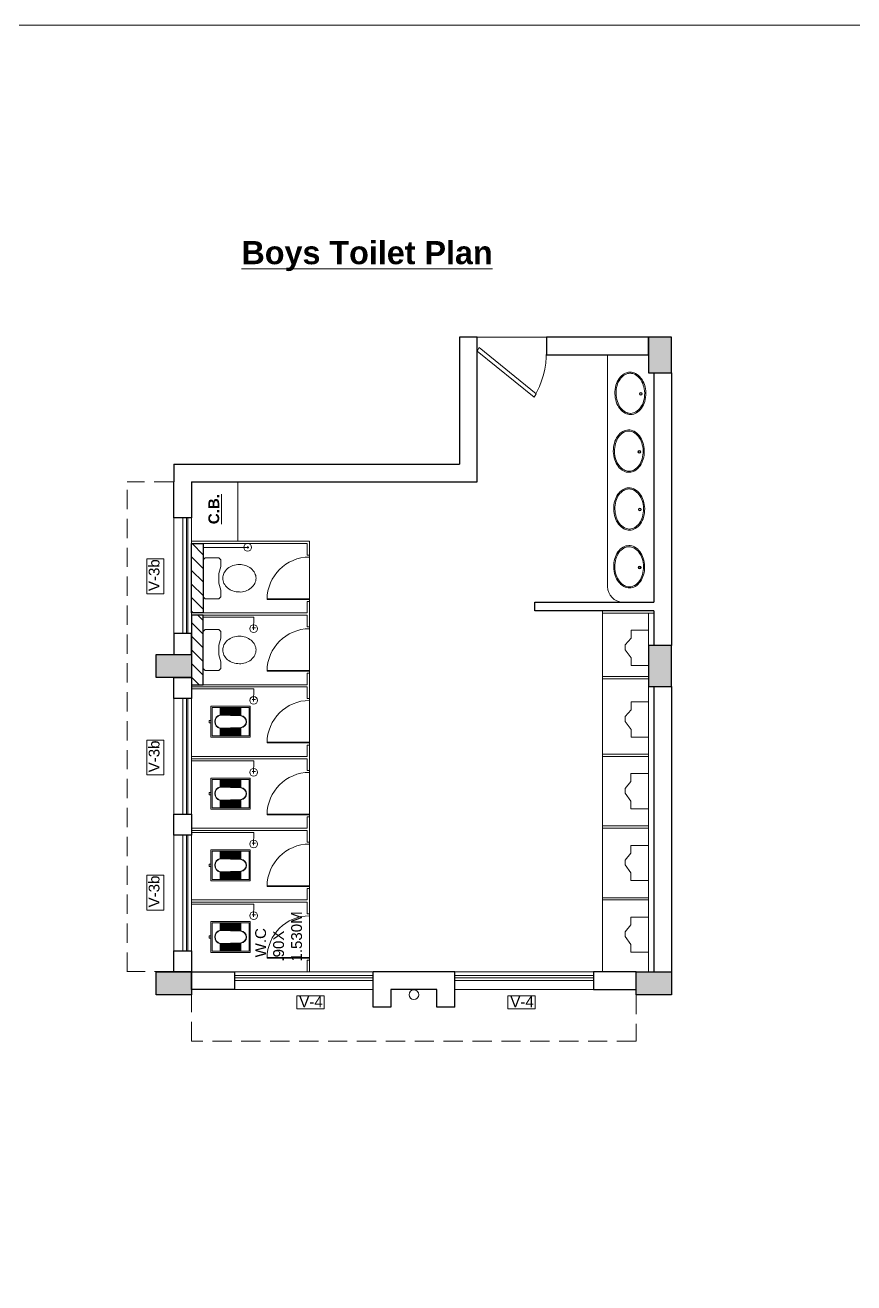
# Model space of a CAD drawing. Header units: millimetres. Extents: x 2733 to 5909, y 1038 to 2089.
# Drawn here: x 2916.86 to 2927.62, y 1054.54 to 1070.86 of the extents above; entities that cross this region are included whole.
import ezdxf

# ---------------------------------------------------------------- set-up
doc = ezdxf.new("R2010")
doc.units = ezdxf.units.MM
doc.linetypes.add('CENTER2', pattern=[1.125, 0.75, -0.125, 0.125, -0.125])
doc.linetypes.add('DASHED2', pattern=[0.375, 0.25, -0.125])
doc.layers.get('0').update_dxf_attribs({"lineweight": 20})
for name, color, linetype, lineweight in [('COL HATCH', 253, 'Continuous', 13), ('Column', 251, 'Continuous', 30), ('CUBICAL TOILET', 5, 'Continuous', 15), ('Door', 54, 'Continuous', 18), ('Fixture', 44, 'Continuous', 13), ('Furniture', 13, 'Continuous', 13), ('Hatch', 43, 'Continuous', 13), ('PROJ.', 30, 'DASHED2', 15), ('RD', 7, 'Continuous', 18), ('TEXT', 7, 'Continuous', 15), ('Tiles', 91, 'Continuous', 9), ('Ventilator', 200, 'Continuous', 18), ('Wall', 7, 'Continuous', 30), ('Window-Wall', 7, 'Continuous', 18)]:
    doc.layers.add(name, color=color, linetype=linetype, lineweight=lineweight)
doc.styles.add('DIM', font='arial.ttf', dxfattribs={"height": 0.5})
doc.styles.add('L120', font='arial.ttf', dxfattribs={"height": 0.6})
doc.styles.get("Standard").update_dxf_attribs({"font": 'arial.ttf', "height": 0.2})

# ---------------------------------------------------------------- blocks, each defined once
blk = doc.blocks.new('C3')
at = {"layer": 'COL HATCH'}
h = blk.add_hatch(color=256, dxfattribs=at)
h.dxf.hatch_style = 1
h.paths.add_polyline_path([(0.3, 0), (0, 0), (0, -0.53), (0.3, -0.53)])
at = {"layer": 'Column'}
for p, q in [((0, 0), (0, -0.53)), ((0.3, 0), (0, 0)), ((0.3, -0.53), (0.3, 0)), ((0, -0.53), (0.3, -0.53))]:
    blk.add_line(p, q, dxfattribs=at)
blk = doc.blocks.new('Urinal 1')
for p, q in [((0, 9), (9, 9)), ((0, 9), (0, -9)), ((9, 9), (9, 5)), ((12, 1), (9, 5)), ((12, -1.5), (12, 1)), ((9, -5), (12, -1.5)), ((9, -9), (9, -5)), ((0, -9), (9, -9))]:
    blk.add_line(p, q)
blk = doc.blocks.new('RSA BASIN 2')
for points in [[(10.67, -8.12, 0.12976), (9.97, -5.22, 0.106426), (7.61, -2.47, 0.084431), (4.27, -0.72, 0.073534), (0, 0, 0.073534), (-4.29, -0.55, 0.084431), (-7.7, -2.16, 0.106426), (-10.17, -4.82, 0.12976), (-10.98, -7.69, 0.12976), (-10.28, -10.59, 0.106426), (-7.92, -13.34, 0.084431), (-4.58, -15.09, 0.073534), (-0.31, -15.81, 0.073534), (3.98, -15.26, 0.084431), (7.39, -13.64, 0.106426), (9.85, -10.99, 0.12976)], [(10.08, -7.9, 0.119977), (9.45, -5.5, 0.106426), (7.25, -2.94, 0.084431), (4.08, -1.28, 0.073534), (-0.01, -0.59, 0.073534), (-4.13, -1.12, 0.084431), (-7.36, -2.65, 0.106426), (-9.66, -5.12, 0.12976), (-10.39, -7.7, 0.009633), (-10.39, -7.9, 0.119977), (-9.76, -10.31, 0.106426), (-7.57, -12.87, 0.084431), (-4.4, -14.53, 0.073534), (-0.3, -15.22, 0.073534), (3.82, -14.69, 0.084431), (7.05, -13.16, 0.106426), (9.35, -10.69, 0.12976), (10.08, -8.11, 0.009633)]]:
    blk.add_lwpolyline(points, format="xyb", close=True)
for radius in [0.7, 0.479]:
    blk.add_circle((-0.47, -2.53), radius)
blk = doc.blocks.new('CU')
at = {"layer": 'COL HATCH', "linetype": 'CENTER2'}
h = blk.add_hatch(color=256, dxfattribs=at)
h.dxf.hatch_style = 1
h.paths.add_polyline_path([(0, 0.035), (0, -0.265), (0.46, -0.265), (0.46, 0.035)])
at = {"layer": 'Column', "linetype": 'CENTER2'}
blk.add_lwpolyline([(0, 0.035), (0, -0.265), (0.46, -0.265), (0.46, 0.035), (0, 0.035)], dxfattribs=at)
blk = doc.blocks.new('nhf')
at = {"layer": 'Fixture'}
blk.add_circle((2408.419, -1429.855), 0.063, dxfattribs=at)
at = {"layer": 'Wall'}
for p, q in [((2407.889, -1429.557), (2408.949, -1429.557)), ((2407.889, -1430.017), (2407.889, -1429.557)), ((2408.949, -1430.017), (2408.949, -1429.557)), ((2408.119, -1430.017), (2408.119, -1429.787)), ((2408.119, -1429.787), (2408.719, -1429.787)), ((2408.719, -1429.787), (2408.719, -1430.017)), ((2407.889, -1430.017), (2408.119, -1430.017)), ((2408.719, -1430.017), (2408.949, -1430.017))]:
    blk.add_line(p, q, dxfattribs=at)
blk = doc.blocks.new('hbg')
at = {"layer": 'Door'}
for p, q in [((2819.633, 1058.459), (2819.633, 1058.279)), ((2819.633, 1058.279), (2818.733, 1058.279))]:
    blk.add_line(p, q, dxfattribs=at)
blk.add_lwpolyline([(2819.633, 1058.459), (2818.894, 1059.059), (2818.868, 1059.014), (2819.607, 1058.414)], close=True, dxfattribs=at)
blk.add_arc((2819.933, 1058.459), 1.199, 150, 180, dxfattribs=at)
blk = doc.blocks.new('GBGR')
at = {"layer": 'Ventilator', "ltscale": 0.02}
for p, q in [((2931.835, 1058.428), (2930.035, 1058.428)), ((2931.835, 1058.398), (2930.035, 1058.398))]:
    blk.add_line(p, q, dxfattribs=at)
at = {"layer": 'Window-Wall'}
for p, q in [((2930.035, 1058.35), (2930.035, 1058.58)), ((2930.035, 1058.58), (2931.835, 1058.58)), ((2931.835, 1058.465), (2930.035, 1058.465)), ((2931.835, 1058.58), (2931.835, 1058.35)), ((2931.835, 1058.35), (2930.035, 1058.35))]:
    blk.add_line(p, q, dxfattribs=at)
blk = doc.blocks.new('bf')
at = {"layer": 'Door', "lineweight": 15}
for p, q in [((2794.931, 1059.43), (2794.931, 1060.03)), ((2794.381, 1059.463), (2794.931, 1059.463)), ((2794.381, 1059.455), (2794.931, 1059.455))]:
    blk.add_line(p, q, dxfattribs=at)
blk.add_ellipse((2794.931, 1059.455), major_axis=(-0.389, 0.389), ratio=1, start_param=-0.785398, end_param=0.784775, dxfattribs=at)
blk = doc.blocks.new('RSA CL6')
for p, q in [((5.51, 3.48), (5.51, 7.28)), ((5.91, 3.47), (5.91, 7.28)), ((6.3, 3.46), (6.3, 7.28)), ((6.69, 3.45), (6.69, 7.28)), ((7.09, 3.44), (7.09, 7.28)), ((7.48, 3.43), (7.48, 7.28)), ((7.87, 3.42), (7.87, 7.28)), ((8.27, 3.41), (8.27, 7.28)), ((8.66, 3.4), (8.66, 7.28)), ((9.06, 3.39), (9.06, 7.28)), ((9.45, 3.38), (9.45, 7.28)), ((9.84, 3.37), (9.84, 7.28)), ((10.24, 3.36), (10.24, 7.28)), ((10.63, 3.35), (10.63, 7.28)), ((11.02, 3.34), (11.02, 7.28)), ((11.42, 3.33), (11.42, 7.28)), ((11.81, 3.32), (11.81, 7.28)), ((12.2, 3.31), (12.2, 7.28)), ((12.6, 3.31), (12.6, 7.28)), ((12.99, 3.3), (12.99, 7.28)), ((13.39, 3.29), (13.39, 7.28)), ((13.78, 3.28), (13.78, 7.28)), ((14.17, 3.27), (14.17, 7.28)), ((14.57, 3.26), (14.57, 7.28)), ((14.96, 3.25), (14.96, 7.28)), ((15.35, 3.24), (15.35, 7.28)), ((15.75, 3.23), (15.75, 7.28)), ((16.14, 3.22), (16.14, 7.28)), ((16.14, 7.28), (16.14, 3.22)), ((5.51, -7.28), (5.51, -3.47)), ((5.91, -7.28), (5.91, -3.45)), ((6.3, -7.28), (6.3, -3.44)), ((6.69, -7.28), (6.69, -3.43)), ((7.09, -7.28), (7.09, -3.42)), ((7.48, -7.28), (7.48, -3.41)), ((7.87, -7.28), (7.87, -3.4)), ((8.27, -7.28), (8.27, -3.39)), ((8.66, -7.28), (8.66, -3.38)), ((9.06, -7.28), (9.06, -3.37)), ((9.45, -7.28), (9.45, -3.36)), ((9.84, -7.28), (9.84, -3.34)), ((10.24, -7.28), (10.24, -3.33)), ((10.63, -7.28), (10.63, -3.32)), ((11.02, -7.28), (11.02, -3.31)), ((11.42, -7.28), (11.42, -3.3)), ((11.81, -7.28), (11.81, -3.29)), ((12.2, -7.28), (12.2, -3.28)), ((12.6, -7.28), (12.6, -3.27)), ((12.99, -7.28), (12.99, -3.26)), ((13.39, -7.28), (13.39, -3.24)), ((13.78, -7.28), (13.78, -3.23)), ((14.17, -7.28), (14.17, -3.22)), ((14.57, -7.28), (14.57, -3.21)), ((14.96, -7.28), (14.96, -3.2)), ((15.35, -7.28), (15.35, -3.19)), ((15.75, -7.28), (15.75, -3.18)), ((16.14, -3.17), (16.14, -7.28)), ((16.14, -7.28), (16.14, -3.17))]:
    blk.add_line(p, q)
for points in [[(0.79, 7.87), (20.87, 7.87), (20.87, -7.87), (0.79, -7.87)], [(1.38, 7.28), (20.28, 7.28), (20.28, -7.28), (1.38, -7.28)]]:
    blk.add_lwpolyline(points, close=True)
blk.add_lwpolyline([(0.79, -0.59), (0, -0.59), (0, 0.59), (0.79, 0.59)])
for points in [[(5.51, 3.48), (16.14, 3.22, -0.899983), (16.14, -3.17), (5.54, -3.47, -0.799392)], [(5.53, 3.28), (16.13, 3.02, -0.897689), (16.12, -2.97), (5.56, -3.27, -0.793494), (5.53, 3.28)]]:
    blk.add_lwpolyline(points, format="xyb", close=True)
blk = doc.blocks.new('ujtg')
at = {"layer": 'CUBICAL TOILET'}
for p, q in [((2749.159, 1059.66), (2749.159, 1059.33)), ((2749.159, 1059.66), (2749.189, 1059.66)), ((2749.189, 1059.66), (2749.189, 1059.51)), ((2749.189, 1059.51), (2750.689, 1059.51)), ((2749.189, 1059.48), (2750.689, 1059.48)), ((2749.189, 1059.33), (2749.189, 1059.48)), ((2749.159, 1059.33), (2749.189, 1059.33))]:
    blk.add_line(p, q, dxfattribs=at)
blk = doc.blocks.new('ENGLISH SHEET')
at = {"layer": 'Fixture'}
for p, q in [((4663.798, 251.204), (4663.773, 251.179)), ((4663.773, 251.179), (4663.773, 250.696)), ((4663.976, 251.204), (4663.798, 251.204)), ((4664.002, 251.179), (4663.976, 251.204)), ((4663.976, 251.001), (4664.002, 251.09)), ((4664.002, 251.09), (4664.002, 251.179)), ((4663.976, 250.874), (4663.976, 251.001)), ((4663.976, 251.001), (4663.976, 250.874)), ((4664.002, 250.785), (4663.976, 250.874)), ((4664.002, 250.696), (4664.002, 250.785)), ((4663.773, 250.696), (4663.798, 250.67)), ((4663.798, 250.67), (4663.976, 250.67)), ((4663.976, 250.67), (4664.002, 250.696))]:
    blk.add_line(p, q, dxfattribs=at)
blk.add_lwpolyline([(4664.459, 250.937, 0.117036), (4664.443, 251.003, 0.104338), (4664.396, 251.063, 0.09029), (4664.321, 251.105, 0.09898), (4664.243, 251.115, 0.08237), (4664.159, 251.101, 0.09029), (4664.09, 251.063, 0.104338), (4664.043, 251.003, 0.117036), (4664.027, 250.937, 0.117036), (4664.043, 250.871, 0.104338), (4664.09, 250.811, 0.09029), (4664.159, 250.773, 0.08237), (4664.243, 250.759, 0.08237), (4664.327, 250.773, 0.09029), (4664.396, 250.811, 0.104338), (4664.443, 250.871, 0.117036)], format="xyb", close=True, dxfattribs=at)
blk = doc.blocks.new('JHGN')
at = {"layer": 'Hatch', "ltscale": 0.05}
h = blk.add_hatch(dxfattribs=at)
h.set_pattern_fill('ANSI31', color=256, angle=630, style=0)
h.set_pattern_definition([(315, (3502.61588, 6612.75207), (0.0883883476, 0.0883883476), [])])
h.paths.add_polyline_path([(2736.718, 1092.978), (2736.718, 1093.878), (2736.568, 1093.878), (2736.568, 1092.978)])
h = blk.add_hatch(dxfattribs=at)
h.set_pattern_fill('ANSI31', color=256, angle=630, style=0)
h.set_pattern_definition([(315, (3502.61588, 6612.78207), (0.0883883476, 0.0883883476), [])])
h.paths.add_polyline_path([(2736.718, 1092.948), (2736.718, 1092.048), (2736.568, 1092.048), (2736.568, 1092.948)])
at = {"layer": 'CUBICAL TOILET'}
for p, q in [((2738.098, 1093.908), (2736.568, 1093.908)), ((2738.068, 1093.878), (2736.568, 1093.878)), ((2738.068, 1093.728), (2738.068, 1093.878)), ((2738.098, 1093.908), (2738.098, 1093.728)), ((2738.098, 1093.728), (2738.068, 1093.728)), ((2738.068, 1088.475), (2738.068, 1088.325)), ((2738.098, 1088.475), (2738.068, 1088.475)), ((2738.098, 1088.475), (2738.098, 1088.325))]:
    blk.add_line(p, q, dxfattribs=at)
at = {"layer": 'Fixture'}
for p, q in [((2737.296, 1093.814), (2737.296, 1093.846)), ((2736.718, 1093.829), (2737.296, 1093.829)), ((2737.312, 1093.829), (2737.262, 1093.829))]:
    blk.add_line(p, q, dxfattribs=at)
at = {"layer": 'Fixture', "ltscale": 0.05}
for p, q in [((2737.374, 1092.924), (2736.718, 1092.924)), ((2737.373, 1092.758), (2737.374, 1092.924)), ((2737.356, 1092.785), (2737.396, 1092.785)), ((2737.374, 1091.994), (2736.568, 1091.994)), ((2737.373, 1091.828), (2737.374, 1091.994)), ((2737.356, 1091.855), (2737.396, 1091.855)), ((2737.374, 1091.061), (2736.568, 1091.061)), ((2737.356, 1090.922), (2737.396, 1090.922)), ((2737.373, 1090.895), (2737.374, 1091.061)), ((2737.374, 1090.131), (2736.568, 1090.131)), ((2737.373, 1089.965), (2737.374, 1090.131)), ((2737.356, 1089.992), (2737.396, 1089.992)), ((2737.374, 1089.201), (2736.568, 1089.201)), ((2737.373, 1089.035), (2737.374, 1089.201)), ((2737.356, 1089.062), (2737.396, 1089.062))]:
    blk.add_line(p, q, dxfattribs=at)
at = {"layer": 'Fixture'}
blk.add_circle((2737.296, 1093.829), 0.05, dxfattribs=at)
at = {"layer": 'Fixture', "ltscale": 0.05}
for centre in [(2737.373, 1092.774), (2737.373, 1091.844), (2737.373, 1090.911), (2737.373, 1089.981), (2737.373, 1089.051)]:
    blk.add_circle(centre, 0.05, dxfattribs=at)
at = {"layer": 'Wall'}
for points in [[(2736.718, 1092.978), (2736.568, 1092.978), (2736.568, 1093.878), (2736.718, 1093.878)], [(2736.718, 1092.948), (2736.568, 1092.948), (2736.568, 1092.048), (2736.718, 1092.048)]]:
    blk.add_lwpolyline(points, close=True, dxfattribs=at)
at = {"layer": 'Door', "lineweight": 15}
for p in [(-56.833, 33.698), (-56.833, 32.768), (-56.833, 31.838), (-56.833, 30.905), (-56.833, 29.975), (-56.833, 29.045)]:
    blk.add_blockref('bf', p, dxfattribs=at)
at = {"layer": 'Fixture', "xscale": -1, "rotation": 180.0029870638235}
for p in [(-1927.068, 1344.122), (-1927.068, 1343.192)]:
    blk.add_blockref('ENGLISH SHEET', p, dxfattribs=at)
at = {"layer": 'Fixture', "extrusion": (0, 0, -1), "xscale": 0.0253999999957415, "yscale": 0.0253999999957415, "zscale": -0.0253999999957415, "rotation": 180.0029870639996}
for p in [(-2736.798, 1091.568), (-2736.798, 1090.635), (-2736.798, 1089.705), (-2736.798, 1088.775)]:
    blk.add_blockref('RSA CL6', p, dxfattribs=at)
at = {"layer": 'Tiles', "lineweight": 15, "xscale": -1}
for p in [(5487.257, 33.468), (5487.257, 32.538), (5487.257, 31.605), (5487.257, 30.675), (5487.257, 29.745)]:
    blk.add_blockref('ujtg', p, dxfattribs=at)
blk = doc.blocks.new('VENTILATOR')
at = {"layer": 'Ventilator', "ltscale": 0.02}
for p, q in [((-0.18, -1.5), (-0.18, 0)), ((-0.165, 0), (-0.165, -1.5))]:
    blk.add_line(p, q, dxfattribs=at)
at = {"layer": 'Window-Wall'}
for p, q in [((-0.23, 0), (0, 0)), ((-0.23, -1.5), (-0.23, 0)), ((-0.115, 0), (-0.115, -1.5)), ((0, 0), (0, -1.5)), ((-0.23, -1.5), (0, -1.5))]:
    blk.add_line(p, q, dxfattribs=at)
blk = doc.blocks.new('tr')
at = {"layer": 'RD', "linetype": 'Continuous', "ltscale": 0.2}
blk.add_lwpolyline([(2442.717, -1429.363), (2442.265, -1429.363), (2442.265, -1429.139), (2442.717, -1429.139)], close=True, dxfattribs=at)
at = {"layer": 'RD', "linetype": 'Continuous', "ltscale": 0.2, "insert": (2442.299, -1429.165), "char_height": 0.14, "attachment_point": 1}
blk.add_mtext_dynamic_manual_height_columns('V-3b', width=0.06654, gutter_width=1.766, heights=[0], dxfattribs=at)
blk = doc.blocks.new('HY')
at = {"layer": 'RD', "linetype": 'Continuous', "ltscale": 0.2}
blk.add_lwpolyline([(2931.176, 1058.098), (2930.82, 1058.098), (2930.82, 1058.266), (2931.176, 1058.266)], close=True, dxfattribs=at)
at = {"layer": 'RD', "lineweight": 15}
blk.add_text('V-4', height=0.14, dxfattribs=at).set_placement((2930.852, 1058.119))

msp = doc.modelspace()

# ---------------------------------------------------------------- linework, layer by layer
at = {"lineweight": 15}
msp.add_lwpolyline([(2938.3735, 1070.8574), (2828.4272, 1070.8574), (2828.4272, 1038.2298), (2938.3735, 1038.2298)], close=True, dxfattribs=at)
at = {"layer": 'Fixture'}
for p, q in [((2924.4205, 1063.5749), (2924.4205, 1066.5796)), ((2924.6204, 1063.3748), (2925.0231, 1063.3748)), ((2924.3539, 1063.2298), (2925.0242, 1063.2298)), ((2924.3542, 1058.5796), (2924.3542, 1063.2598)), ((2924.3542, 1063.2598), (2925.0231, 1063.2598)), ((2924.9542, 1060.7398), (2924.9542, 1063.2298)), ((2924.3539, 1062.4097), (2924.9539, 1062.4097)), ((2924.3539, 1062.3797), (2924.9539, 1062.3797)), ((2924.9542, 1058.5798), (2924.9542, 1062.3148)), ((2924.3539, 1061.3998), (2924.9539, 1061.3998)), ((2924.3539, 1061.3698), (2924.9539, 1061.3698)), ((2924.3535, 1060.4698), (2924.9535, 1060.4698)), ((2924.3535, 1060.4398), (2924.9535, 1060.4398)), ((2924.3532, 1059.5398), (2924.9532, 1059.5398)), ((2924.3532, 1059.5098), (2924.9532, 1059.5098))]:
    msp.add_line(p, q, dxfattribs=at)
msp.add_arc((2924.6205, 1063.5748), 0.2, 179.96287, 269.96287, dxfattribs=at)
at = {"layer": 'Furniture', "lineweight": 15}
msp.add_lwpolyline([(2919.0231, 1064.9326), (2919.0231, 1064.1626), (2919.6231, 1064.1626), (2919.6231, 1064.9326)], close=True, dxfattribs=at)
at = {"layer": 'PROJ.'}
for p, q in [((2918.186, 1058.5796), (2918.186, 1064.9326)), ((2918.786, 1064.9326), (2918.186, 1064.9326)), ((2918.7931, 1058.5811), (2918.1931, 1058.5811)), ((2919.0231, 1057.6797), (2919.0231, 1058.2797)), ((2924.7931, 1058.2797), (2924.7931, 1057.6797)), ((2924.7931, 1057.6797), (2919.0231, 1057.6797))]:
    msp.add_line(p, q, dxfattribs=at)
at = {"layer": 'Wall'}
for p, q in [((2924.9531, 1066.8096), (2923.6299, 1066.8096)), ((2923.6299, 1066.8096), (2923.6299, 1066.5796)), ((2924.9531, 1066.5796), (2924.9531, 1066.8096)), ((2923.6299, 1066.5796), (2924.9531, 1066.5796)), ((2925.0231, 1066.3496), (2925.0231, 1063.3748)), ((2925.2531, 1066.3496), (2925.2531, 1062.8096)), ((2918.7931, 1065.1626), (2918.7931, 1064.9326)), ((2918.7931, 1065.1626), (2922.4999, 1065.1626)), ((2919.0231, 1064.9326), (2922.7299, 1064.9326)), ((2925.0231, 1063.2598), (2925.0231, 1062.8096)), ((2925.0231, 1062.2796), (2925.0231, 1058.5796)), ((2925.2531, 1062.2796), (2925.2531, 1058.5796))]:
    msp.add_line(p, q, dxfattribs=at)
for points in [[(2922.7299, 1064.9326), (2922.7299, 1066.8096), (2922.4999, 1066.8096), (2922.4999, 1066.5796), (2922.4999, 1065.1626)], [(2919.0231, 1064.9326), (2919.0231, 1064.9326), (2919.0231, 1064.4666), (2918.7931, 1064.4666), (2918.7931, 1064.9326)], [(2925.0231, 1063.2598), (2923.4765, 1063.2598), (2923.4765, 1063.3748), (2925.0231, 1063.3748)]]:
    msp.add_lwpolyline(points, dxfattribs=at)
for points in [[(2918.7931, 1062.6946), (2919.0231, 1062.6946), (2919.0231, 1062.9666), (2918.7931, 1062.9666)], [(2918.7931, 1062.3947), (2919.0231, 1062.3947), (2919.0231, 1062.1227), (2918.7931, 1062.1227)], [(2918.7931, 1060.6227), (2919.0231, 1060.6227), (2919.0231, 1060.3517), (2918.7931, 1060.3517)], [(2918.7931, 1058.8517), (2919.0231, 1058.8517), (2919.0231, 1058.5797), (2918.7931, 1058.5797)]]:
    msp.add_lwpolyline(points, close=True, dxfattribs=at)
at = {"layer": 'Wall', "ltscale": 0.2}
for points in [[(2919.0231, 1058.5796), (2919.5781, 1058.5796), (2919.5781, 1058.3496), (2919.0231, 1058.3496)], [(2924.7931, 1058.5796), (2924.2381, 1058.5796), (2924.2381, 1058.3496), (2924.7931, 1058.3496)]]:
    msp.add_lwpolyline(points, close=True, dxfattribs=at)

# ---------------------------------------------------------------- block references
at = {"linetype": 'Continuous', "xscale": -1}
msp.add_blockref('nhf', (5330.3267, 2488.1366), dxfattribs=at)
at = {"layer": 'Column', "linetype": 'CENTER2', "rotation": 270}
msp.add_blockref('CU', (2925.2181, 1066.8096), dxfattribs=at)
msp.add_blockref('CU', (2925.2181, 1066.8096), dxfattribs=at)
msp.add_blockref('CU', (2925.2181, 1066.8096), dxfattribs=at)
msp.add_blockref('CU', (2925.2181, 1066.8096), dxfattribs=at)
at = {"layer": 'Column', "linetype": 'CENTER2', "xscale": -1}
for p in [(2919.0231, 1062.6596), (2919.0231, 1058.5446), (2925.2531, 1058.5446)]:
    msp.add_blockref('CU', p, dxfattribs=at)
at = {"layer": 'Column', "color": 5}
msp.add_blockref('C3', (2924.9531, 1062.8096), dxfattribs=at)
at = {"layer": 'Door', "lineweight": 15, "rotation": 180}
msp.add_blockref('hbg', (5742.363, 2125.0891), dxfattribs=at)
at = {"layer": 'Fixture', "extrusion": (0, 0, -1), "xscale": 0.02539999999498832, "yscale": 0.02539999999498832, "zscale": -0.02539999999591329, "rotation": 90}
for p in [(-2924.918, 1066.0859), (-2924.8978, 1065.336), (-2924.9032, 1064.5858), (-2924.9027, 1063.8361)]:
    msp.add_blockref('RSA BASIN 2', p, dxfattribs=at)
at = {"layer": 'Fixture', "xscale": 0.02539999999498832, "yscale": 0.02539999999498832, "zscale": 0.02539999999498832, "rotation": 180}
for p in [(2924.9542, 1062.7798), (2924.9542, 1061.8498), (2924.9539, 1060.9198), (2924.9535, 1059.9898), (2924.9532, 1059.0598)]:
    msp.add_blockref('Urinal 1', p, dxfattribs=at)
at = {"layer": 'RD', "linetype": 'Continuous', "rotation": 90}
for p in [(1489.3009, -1378.7826), (1489.3009, -1381.1336), (1489.3009, -1382.8857)]:
    msp.add_blockref('tr', p, dxfattribs=at)
at = {"layer": 'RD', "lineweight": 15}
for p in [(-10.4319, 0), (-7.6929, 0)]:
    msp.add_blockref('HY', p, dxfattribs=at)
at = {"layer": 'Tiles', "lineweight": 15}
msp.add_blockref('JHGN', (182.4549, -29.7453), dxfattribs=at)
at = {"layer": 'Ventilator', "lineweight": 15, "xscale": -1, "rotation": 180}
msp.add_blockref('GBGR', (-10.4565, 2116.9293), dxfattribs=at)
at = {"layer": 'Ventilator', "lineweight": 15, "rotation": 180}
msp.add_blockref('GBGR', (5854.2727, 2116.9293), dxfattribs=at)
at = {"layer": 'Wall', "xscale": -1}
for p in [(2918.7931, 1064.4666), (2918.7931, 1060.3517)]:
    msp.add_blockref('VENTILATOR', p, dxfattribs=at)
at = {"layer": 'Wall', "rotation": 180}
msp.add_blockref('VENTILATOR', (2918.7931, 1060.6227), dxfattribs=at)

# ---------------------------------------------------------------- texts
at = {"layer": 'TEXT', "ltscale": 0.05, "insert": (2919.6702, 1068.0567), "char_height": 0.3, "width": 6.11845, "attachment_point": 1, "rotation": 0, "style": 'DIM'}
msp.add_mtext('{\\fArial|b1|i0|c0|p34;\\LBoys Toilet Plan}', dxfattribs=at)
at = {"layer": 'TEXT', "char_height": 0.14, "width": 4.322064, "rotation": 90, "style": 'L120'}
for s, insert, attachment_point in [('{\\fArial|b1|i0|c0|p34;\\LC.B.}', (2919.2408, 1064.7753), 3), (' W.C\\P.90X\\P1.530M', (2919.8481, 1058.7107), 1)]:
    msp.add_mtext(s, dxfattribs=dict(at, insert=insert, attachment_point=attachment_point))

doc.saveas('drawing.dxf')
